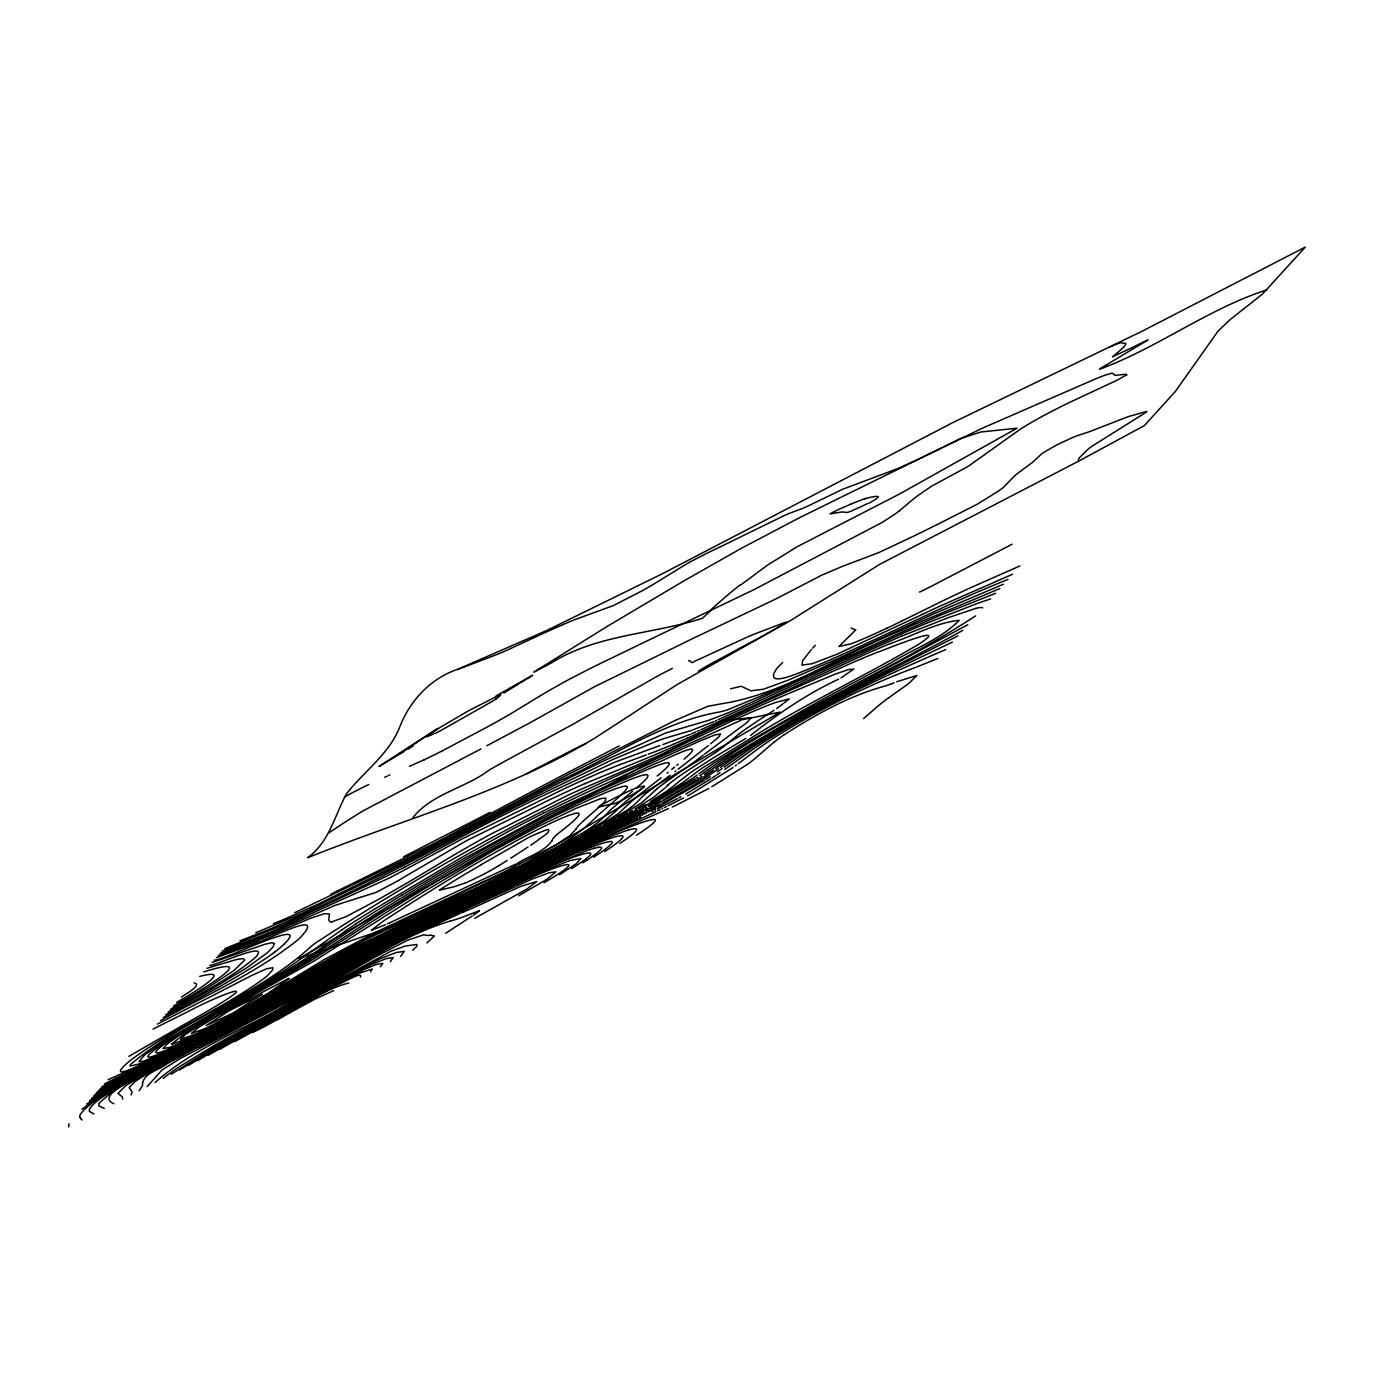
<?xml version="1.0" encoding="UTF-8"?>
<svg xmlns="http://www.w3.org/2000/svg" width="1374" height="1374" viewBox="0 0 1374 1374"><rect width="100%" height="100%" fill="white"/><g stroke="black" fill="none" stroke-linecap="round" stroke-linejoin="round"><path stroke-width="1.5" d="M68.7 1126.92L69.026 1123.795M122.681 1099.114L122.286 1096.847L117.975 1093.446L125.515 1085.821L148.942 1071.256L190.041 1049.547M371.512 930.095L382.35 921.868A196.997 15.114 -28.1 0 1 385.579 919.704C433.257 888.428 481.999 858.664 532.528 832.215C551.867 822.15 610.09 793.949 557.947 833.657A177.194 13.603 -28.1 0 0 553.001 838.655L552.09 840.493M289.055 978.546L268.205 993.265L234.696 1013.377M552.039 840.665C544.035 852.052 528.784 856.088 517.397 863.336M399.782 727.001C409.744 700.654 430.697 678.447 457.594 669.31M399.319 727.997C388.413 754.79 363.698 771.621 346.437 793.863C334.586 815.795 329.193 842.142 307.587 857.754C398.838 820.879 494.915 795.151 580.996 746.202A477.122 465.838 41.6 0 0 596.866 736.808L677.107 684.578L791.063 620.206L879.875 564.233L1079.62 460.633L1144.456 425.528L1175.302 391.504L1218.068 331.082L1230.005 319.678L1262.397 294.139L1305.3 247.08L1141.846 331.357L952.766 422.625L662.337 573.765L546.612 630.546L458.418 668.983M131.045 1094.906L131.904 1092.759A334.294 25.642 -28.1 0 0 132.059 1091.986L129.139 1087.573L134.944 1081.578L152.411 1070.535L182.21 1054.476A201.308 15.44 -28.1 0 1 186.314 1052.347L195.847 1047.435M479.354 910.979L473.429 915.17M556.453 844.529L570.038 835.529L575.998 829.072M575.775 829.432L577.544 826.89A305.543 23.444 -28.1 0 1 582.937 821.308L599.614 806.658M412.835 817.822C431.299 793.828 465.546 788.109 489.178 770.041A313.53 24.045 -28.1 0 1 499.724 764.013L573.027 724.218L656.446 676.712A13.019 0.996 -28.1 0 1 660.035 674.737L672.333 668.382M439.388 889.957L464.154 874.688A60.147 4.62 -28.1 0 0 481.45 864.521M139.152 1090.733L142.587 1085.46L142.467 1082.472M815.263 645.299L812.687 648.167M348.79 983.045C320.108 989.692 282.46 1019.199 252.919 1032.303M616.531 810.42L620.67 806.177A364.745 27.978 -28.1 0 1 626.836 800.75L643.685 787.096M616.291 810.677L604.886 820.484L581.803 834.705M811.484 649.473L802.76 660.482L801.969 665.102L812.309 663.676L836.766 654.333L922.624 614.264M147.121 1086.645L161.96 1070.003L179.891 1058.719L291.357 1000.358L391.762 944.127L470.148 907.235M665.875 787.113L668.314 784.794M664.947 788.006L653.663 797.315L635.149 809.028M782.665 662.508L778.869 666.253A287.905 22.087 -28.1 0 0 776.43 669.001C762.776 689.439 800.527 672.058 805.903 670.168C874.156 642.002 939.266 606.741 1007.932 579.45M283.954 944.299C314.646 914.174 219.273 962.831 214.292 960.014M711.079 610.245L702.389 618.3C652.238 634.462 596.333 634.29 550.751 663.298M370.568 971.865L372.234 969.014L358.666 973.41L330.928 987.236A155.829 11.954 -28.1 0 0 300.099 1004.051L239.299 1038.143A209.93 16.11 -28.1 0 0 231.09 1042.814L223.756 1047.022A124.158 9.532 -28.1 0 0 220.166 1049.118M155.056 1082.557C194.713 1047.246 245.877 1028.989 290.893 1002.093A137.589 10.563 -28.1 0 0 330.138 980.109M380.375 966.815L382.796 963.346L376.94 964.239L363.921 969.512L321.276 991.478A222.227 17.055 -28.1 0 0 302.349 1001.904L277.342 1015.85M656.549 789.277L641.847 802.639L617.424 817.891M636.025 788.212C672.539 758.585 614.556 786.529 605.024 790.411C546.165 816.465 489.539 847.277 434.356 880.356C382.436 910.395 333.796 945.638 282.323 976.399C245.963 999.448 203.678 1016.52 171.492 1044.377C249.089 1016.296 314.251 961.748 389.769 928.309C448.113 900.21 507.727 874.637 564.439 843.293C579.845 834.31 596.625 826.289 608.167 812.24A379.344 29.094 -28.1 0 1 611.859 808.754L632.487 791.235M390.25 961.748L393.256 957.541L386.111 958.623L371.478 964.514L325.518 988.267A260.218 19.957 -28.1 0 0 307.999 997.885L254.98 1027.477M730.075 741.359L738.611 734.317M657.133 776.018C693.904 746.597 636.78 774.592 626.046 778.852A351.401 26.965 -28.1 0 0 590.545 794.876M684.08 759.204C712.659 734.867 661.186 762.003 654.677 763.875L550.854 811.879L464.378 858.355A280.863 21.555 -28.1 0 0 443.167 870.652L402.05 895.092M679.168 781.411L691.603 771.776L713.398 757.881A167.405 12.847 -28.1 0 1 717.125 755.631A251.871 19.322 -28.1 0 1 723.205 751.956L741.187 741.221A127.095 9.755 -28.1 0 0 745.258 738.748L745.618 738.525M678.636 781.858L676.747 783.438M729.439 741.891L725.747 744.966A113.905 8.742 -28.1 0 1 715.442 752.557M400.727 956.373L404.231 951.34L396.21 952.526L380.426 958.64L330.997 984.316A330.653 25.367 -28.1 0 0 318.15 991.375L242.837 1034.296A239.591 18.377 -28.1 0 0 226.882 1043.347A118.387 9.086 -28.1 0 0 203.953 1056.812M81.89 1109.299L104.699 1092.691A74.248 5.702 -28.1 0 1 107.945 1090.63L153.785 1065.022M678.189 764.099L676.712 765.318M863.611 718.585L875.633 708.074A238.08 18.257 -28.1 0 1 888.394 697.923M674.479 767.139L673.243 768.152M412.629 950.258L416.7 946.428L416.975 944.47L405.313 946.016L390.748 951.306L292.112 1004.875M671.731 769.388L672.745 768.564M98.653 1099.767L120.809 1084.584L153.459 1066.361A115.021 8.828 -28.1 0 1 160.672 1062.617L189.526 1047.366M849.269 636.334L855.779 629.927L851.09 628.021M848.771 636.746L838.827 646.536L850.832 643.908A116.275 8.914 -28.1 0 0 877.419 632.624A117.546 9.017 -28.1 0 0 886.316 628.485L886.986 628.176M668.107 772.308L667.06 773.133M740.105 585.427L767.997 564.817L797.195 546.715L899.541 493.987L1017.035 428.224L980.899 431.968L960.46 438.615L800.218 517.345L741.754 548.089L684.2 580.721L607.394 626.286L533.919 672.058L549.789 663.848M899.335 510.853L911.082 500.96A430.68 33.045 -28.1 0 1 917.798 495.653L931.624 486.138L964.153 468.586A26.037 1.992 -28.1 0 0 968.79 465.923L1018.512 430.474A67.017 5.135 -28.1 0 1 1022.428 427.915L1027.838 424.549A29.301 2.25 -28.1 0 1 1032.561 421.784L1038.143 418.641A49.189 3.779 -28.1 0 1 1046.043 414.347L1047.95 413.334A39.743 3.057 -28.1 0 1 1053.343 410.517L1060.728 406.773A194.713 14.942 -28.1 0 1 1067.306 403.475L1115.327 381.027A39.022 2.988 -28.1 0 0 1119.26 379.018L1126.972 374.673L1125.804 374.278A187.362 14.375 -28.1 0 0 1124.172 374.363L1115.001 375.428A181.231 13.912 -28.1 0 1 1114.434 374.621L1112.184 373.11L1104.765 375.274A99.237 7.609 -28.1 0 0 1095.009 379.121L1063.957 392.672A511.729 39.262 -28.1 0 1 1056.554 395.867L982.702 428.035L944.23 446.722M773.768 742.372L754.017 759.341A146.091 11.215 -28.1 0 1 747.559 764.305L711.766 786.787M710.65 743.781L718.894 736.876L720.577 733.991L714.927 734.935L700.877 740.569L591.851 790.05A318.991 24.474 -28.1 0 0 583.933 793.708L543.142 813.356M704.553 754.154L739.435 728.117M661.22 777.77L642.946 791.871A430.079 32.993 -28.1 0 0 637.742 796.027L635.853 797.59A274.731 21.074 -28.1 0 0 633.672 799.462L633.277 799.823A228.256 17.518 -28.1 0 0 630.408 802.485L617.853 813.992L594.255 828.78M703.299 755.116L698.044 759.152A256.32 19.665 -28.1 0 1 694.454 761.831L689.233 765.593M708.297 745.601L678.121 769.268M690.246 776.997L697.752 771.312A116.034 8.897 -28.1 0 1 701.942 768.306L746.924 740.655C802.382 705.309 862.133 677.605 918.708 644.269C955.119 620.619 881.369 651.276 877.23 652.341A242.271 18.583 -28.1 0 0 865.62 657.03L856.38 660.963A267.501 20.524 -28.1 0 0 851.159 663.23L770.711 698.971A246.169 18.893 -28.1 0 0 754.944 706.184L709.516 727.808A192.068 14.736 -28.1 0 1 687.292 738.199M275.264 951.632L273.357 953.075M689.147 777.839L686.88 779.556A219.565 16.849 -28.1 0 1 682.397 782.871L642.414 807.568M426.953 942.89L434.407 935.952L430.646 935.23M675.888 770.969L674.892 771.707M975.643 615.861C887.346 673.569 787.388 711.99 701.788 774.197M96.472 1099.612L93.38 1101.965A228.668 17.536 -28.1 0 0 79.795 1116.598M738.216 763.669L756.679 749.826A242.374 18.601 -28.1 0 1 763.875 744.656L764.94 743.918A138.774 10.649 -28.1 0 1 773.734 737.975C818.286 710.014 865.5 686.021 914.826 667.695M736.498 764.94L735.193 765.902M670.117 775.262L647.704 792.077A203.352 15.595 -28.1 0 0 641.28 797.744L637.072 802.124A143.102 10.975 -28.1 0 1 631.473 807.053M86.528 1104.078L124.931 1079.792L184.374 1049.496M732.96 767.551L691.208 793.846M698.851 773.82L710.255 765.627A130.994 10.047 -28.1 0 1 714.188 762.913L751.372 739.968L811.759 705.36A154.352 11.851 -28.1 0 1 831.545 694.505L839.531 690.212A265.508 20.37 -28.1 0 1 850.489 684.355L884.272 666.442A294.483 22.585 -28.1 0 0 890.266 663.247C912.868 649.112 940.606 639.528 959.172 620.327C935.608 622.714 912.868 636.007 890.18 643.582M171.218 1074.262L214.327 1047.074L334.947 979.988A232.738 17.862 -28.1 0 0 347.09 973.118L370.928 959.464A97.588 7.488 -28.1 0 1 378.589 955.136M740.243 727.55L744.725 724.253A129.534 9.944 -28.1 0 0 746.7 722.741L751.423 717.572L722.861 720.938L298.622 958.691L409.435 920.786L464.154 899.455L780.243 712.058L741.977 719.77L669.258 752.797A254.482 19.528 -28.1 0 1 660.808 756.713C540.034 807.328 425.167 871.305 315.677 942.925A224.305 17.209 -28.1 0 0 311.142 946.377C257.865 995.549 185.954 1017.739 131.011 1064.129A124.004 9.515 -28.1 0 0 129.912 1066.001C155.142 1061.913 179.977 1043.862 204.262 1033.849M697.082 775.108L695.261 776.413A256.595 19.683 -28.1 0 1 690.95 779.47L648.081 805.679M888.686 697.786L906.101 685.403A183.944 14.118 -28.1 0 0 908.764 683.445L916.922 675.476L896.69 681.779M669.602 779.333L687.086 767.087M724.699 769.474L750.049 751.406A203.06 15.578 -28.1 0 1 764.184 741.771C821.669 705.463 883.31 676.197 945.759 649.558M700.809 774.884L699.83 775.554M715.682 768.719C792.746 713.741 880.236 675.991 962.779 630.374M720.526 767.448C777.066 726.399 840.235 695.862 902.203 664.089L957.867 635.904M724.132 767.19L743.214 753.776A199.247 15.286 -28.1 0 1 758.603 743.403M713.724 770.075L711.749 771.449A212.867 16.333 -28.1 0 1 703.797 776.825L703.213 777.203M718.568 768.805L717.572 769.492A217.212 16.66 -28.1 0 1 705.085 777.907M722.14 768.581L721.127 769.268A302.04 23.169 -28.1 0 1 718.018 771.415L717.486 771.776M89.362 1100.883L123.866 1079.724L182.553 1049.478M697.322 777.306L696.274 778.01M704.45 774.438L723.617 761.076A246.496 18.91 -28.1 0 1 728.701 757.589L800.647 714.635L967.794 624.723M720.045 772.703L716.73 774.953M179.599 1069.951L224.924 1042.334M695.227 778.732L648.528 806.658M701.874 776.207L700.809 776.928M619.88 843.43C624.809 840.115 649.541 823.679 627.815 830.222M784.193 734.729C815.641 714.583 848.823 695.948 885.045 686.038A147.052 11.284 -28.1 0 0 891.709 683.685M417.765 741.531L399.954 753.536L437.825 728.409L378.949 766.486L404.008 751.492M664.14 792.884L650.469 801.557M530.656 845.25L533.593 843.275A94.72 7.265 -28.1 0 0 537.938 840.253C540.841 837.23 550.768 832.764 548.432 829.518A39.262 3.006 -28.1 0 0 545.736 830.188A45.668 3.504 -28.1 0 0 542.541 831.373L539.003 832.799M715.219 752.66L688.992 769.715A136.953 10.511 -28.1 0 0 667.85 785.018M699.709 777.65L697.477 779.144M715.596 775.709L712.024 778.079M341.903 929.82L283.473 971.057L242.597 996.064A163.077 12.503 -28.1 0 1 229.99 1003.192L162.218 1042.419L144.614 1054.974L138.911 1061.707L143.497 1061.192L155.709 1056.417L202.717 1034.141L349.958 949.365L489.951 882.142A294.088 22.568 -28.1 0 0 496.151 879.154L501.184 876.732A193.511 14.839 -28.1 0 0 518.067 868.454L548.003 853.151M604.818 851.519C641.521 827.268 614.642 836.045 594.083 844.46A223.017 17.106 -28.1 0 0 586.028 847.672L422.849 924.788A220.699 16.935 -28.1 0 0 361.843 955.565L349.752 961.903M528.028 847.002L527.135 847.586M445.64 933.289L472.175 915.977M586.715 860.261L583.606 862.305A63.908 4.895 -28.1 0 1 582.748 862.872M356.055 926.694L313.1 955.462A346.901 26.621 -28.1 0 1 308.566 958.451L269.785 982.565L207.594 1017.619M710.221 776.636L705.961 779.436M91.577 1098.376L121.96 1080.153M526.242 848.187L521.622 851.21M696.326 779.917L666.459 798.105M702.045 777.976L700.276 779.144M355.591 924.135L349.889 927.897A342.418 26.278 -28.1 0 0 345.355 930.937C290.223 972.242 229.029 1003.879 169.947 1038.864C110.332 1079.294 188.599 1041.166 203.627 1033.179M776.705 708.572L789.346 698.885L775.365 702.492M636.351 835.323C698.336 795.014 589.326 843.997 580.979 847.552A121.067 9.292 -28.1 0 0 564.096 855.435L559.527 857.634A186.417 14.307 -28.1 0 0 550.819 861.893L437.859 916.492M710.77 778.903L685.781 794.069M520.694 851.828L510.819 858.166M773.906 710.392L760.32 719.186A253.898 19.476 -28.1 0 0 756.885 721.436L745.137 729.439A151.93 11.662 -28.1 0 0 738.645 734.283M699.057 779.934L647.858 809.475M758.74 743.351C820.501 704.587 886.694 673.518 952.371 642.105M704.69 780.26L657.751 807.191M93.484 1096.229L119.778 1080.737L177.933 1051.35M181.437 997.06C185.061 994.433 203.043 984.488 194.112 982.908M698.593 671.027L702.062 668.863A30.52 2.336 -28.1 0 1 708.469 665.102L742.75 646.587A271.331 20.816 -28.1 0 1 759.599 637.811L786.598 622.422A32.667 2.508 -28.1 0 0 786.272 622.25A31.344 2.405 -28.1 0 0 784.983 622.439L758.517 632.487A106.038 8.141 -28.1 0 0 745.91 637.673L700.517 658.644A41.014 3.143 -28.1 0 1 695.656 660.757C688.735 665.36 692.118 659.709 688.563 660.739M571.653 868.557C620.722 837.728 561.657 860.931 547.453 867.818A103.651 7.952 -28.1 0 0 542.146 870.223L539.364 871.494A164.141 12.589 -28.1 0 0 528.286 876.698L424.772 925.526L390.834 943.079M113.097 1088.345L107.224 1092.107A112.118 8.605 -28.1 0 0 96.558 1099.578M507.143 860.485L503.897 862.511A96.335 7.385 -28.1 0 1 499.655 865.139L498.779 865.672M128.898 1056.314L197.598 1016.846A133.931 10.271 -28.1 0 0 207.096 1011.419C272.67 973.015 211.167 998.932 187.379 1011.917A257.35 19.751 -28.1 0 0 176.061 1017.533L153.012 1029.126M750.479 735.519C777.839 713.81 806.675 694.128 838.621 679.151M197.77 1060.625L204.022 1056.778M481.295 864.589L528.458 837.59M95.218 1094.271L122.303 1078.745L180.973 1049.392M692.462 785.911L662.01 803.412M559.441 874.843L575.964 863.937L580.944 858.527L569.866 860.605L544.516 870.377L434.854 921.37M374.432 909.159L457.851 859.677A260.167 19.957 -28.1 0 1 465.494 855.298L507.195 832.077M503.863 693.046L532.683 675.218L496.117 695.879M526.139 774.266L529.127 772.497A15.217 1.168 -28.1 0 1 532.391 770.642L568.802 751.904A204.692 15.698 -28.1 0 0 573.525 749.483L585.65 743.557M96.85 1092.433L128.452 1074.88L183.635 1047.211A233.133 17.879 -28.1 0 0 196.826 1040.582L197.719 1040.118M208.195 1055.266L273.787 1017.842M407.58 749.362L412.956 746.151M555.938 844.838L504.258 871.889L383.741 928.395A154.678 11.868 -28.1 0 0 372.388 933.959L324.024 959.722L231.382 1016.107L196.894 1033.643L180.526 1039.397L185.593 1034.382L200.449 1024.729L314.285 960.89L423.123 892.121L494.297 850.111L537.612 826.822L576.273 808.221L601.125 798.517L605.848 798.122L605.419 800.63A184.889 14.187 -28.1 0 1 604.474 801.815A267.14 20.49 -28.1 0 1 599.528 806.693M543.932 882.795C596.161 852.103 553.653 867.234 530.587 877.934M98.447 1090.63L182.502 1046.919M176.731 1002.367C183.481 998.554 239.832 965.956 199.762 976.399M401.139 886.402L393.016 891.108A144.322 11.078 -28.1 0 1 376.699 900.399L346.059 916.647L331.718 921.868M329.966 980.16L399.971 940.812L459.998 913.47M645.213 804.649L638.292 808.599M632.641 810.488L629.515 812.274M244.263 1009.632C310.507 968.017 378.64 929.408 450.655 898.51C498.264 872.026 555.783 857.136 595.182 818.028A387.605 29.73 -28.1 0 1 597.742 815.452C621.89 794.206 650.022 773.115 597.535 796.147C528.561 826.324 463.399 864.383 399.525 904.04A411.032 31.533 -28.1 0 0 393.909 907.579L312.465 959.722L264.392 987.803A272.945 20.936 -28.1 0 1 258.106 991.307L218.535 1013.256M245.396 1009.65L190.9 1038.194L170.084 1047.297L163.025 1048.654L166.615 1044.463L177.778 1036.443L216.268 1013.617M330.069 981.5C368.953 959.722 406.773 934.148 449.83 921.181M592.812 829.604L517.466 869.57L352.706 948.85L233.563 1017.447M603.667 824.555L627.746 809.733A71.688 5.496 -28.1 0 0 631.284 807.139M227.088 1042.213L236.62 1035.704L290.773 1005.613M206.203 1018.409C155.863 1045.94 124.227 1072.991 205.877 1031.496M100.13 1088.74L178.998 1048.654M615.758 818.835L529.437 865.002L371.1 941.173L312.345 972.672A206.615 15.853 -28.1 0 0 298.295 980.881L243.524 1012.896M234.611 1041.698L334.414 986.463A45.771 3.504 -28.1 0 1 339.223 984.024C342.676 983.217 362.925 970.611 360.486 976.948A21.623 1.666 -28.1 0 1 360.297 977.137M173.485 1006.026C185.524 999.224 271.451 950.585 203.73 971.933M321.619 982.049L406.154 935.986L518.153 883.602M627.935 813.168L575.362 841.712A263.55 20.215 -28.1 0 1 539.57 860.467L411.702 923.019M708.744 788.504L675.252 805.628A86.854 6.664 -28.1 0 1 673.93 806.212M600.558 826.324L579.639 837.882A168.281 12.916 -28.1 0 1 539.312 859.248L353.032 949.52L234.507 1017.43M235.315 1036.443L189.973 1064.421A98.533 7.557 -28.1 0 0 188.358 1065.451M237.255 1036.443L253.28 1027.443M259.652 1007.022L268.72 1001.904A243.284 18.669 -28.1 0 0 274.972 998.331L327.373 968.67L373.745 944.694M665.085 798.878L663.694 799.651M244.211 1012.981L236.723 1016.674M636.523 809.612L634.719 810.608M518.633 895.796L547.487 878.879L555.8 871.837L549.36 872.696L532.769 878.793L474.614 905.243M240.158 1014.785L334.672 960.821L400.761 927.536M170.72 1009.151L208.865 987.047L233.735 970.679L244.744 959.979L243.215 958.588L238.32 959.155A244.125 18.721 -28.1 0 0 233.202 960.478L206.959 968.292M574.074 839.067L548.724 852.773M378.606 955.136L407.752 940.142L423.467 934.87A194.816 14.942 -28.1 0 1 424.446 934.938L427.245 935.368A229.63 17.622 -28.1 0 0 428.31 935.385L430.32 935.265M277.101 1019.869L296.784 1008.98M233.666 1013.943L204.76 1028.8L191.278 1033.557L199.299 1026.91L222.502 1013.067L288.969 978.357M239.746 1015.918L331.392 963.964L389.855 934.217M245.74 1013.909L300.064 982.805A198.474 15.234 -28.1 0 1 304.581 980.212L380.426 940.142M306.9 984.351L268.686 1005.545A186.229 14.29 -28.1 0 1 212.06 1035.859L199.144 1042.471M632.916 811.605L553.104 854.061A217.075 16.66 -28.1 0 1 529.282 866.341L517.397 872.335A217.47 16.677 -28.1 0 1 495.533 883.053L426.988 915.737M237.736 1016.588L230.677 1019.989M237.942 1016.915L241.876 1015.18M246.324 1014.012L232.584 1020.676M660.894 801.214L659.967 801.729M840.974 677.863L853.821 669.035L848.273 669.619L835.134 674.136L775.692 698.954M232.893 1018.306C288.506 990.276 340.494 954.896 397.739 929.7M235.006 1017.636L227.483 1020.762M236.139 1017.911L240.003 1016.21M266.316 1007.486L313.169 981.62A184.786 14.169 -28.1 0 1 349.752 961.886M639.563 809.131L640.507 808.616M680.903 796.8L678.911 797.882M168.178 1012.02C197.873 994.965 229.115 979.576 255.461 957.455C272.395 938.631 211.854 967.468 209.707 965.201M102.019 1086.611L186.864 1044.326M120.723 1080.222L124.536 1078.143M233.271 1018.581L229.681 1020.058M234.319 1018.89L238.114 1017.258M236.517 1018.546L264.306 1002.986A236.294 18.12 -28.1 0 0 274.371 997.181L331.048 964.806L382.625 938.408M659.022 802.244L654.299 804.803M232.515 1019.886L236.225 1018.289M234.559 1019.611L329.296 967.004L375.514 943.199M150.814 1069.264C147.052 1074.554 92.711 1095.061 113.87 1103.717M637.656 810.179L548.14 857.256A233.786 17.931 -28.1 0 1 530.69 866.221L518.187 872.524A220.355 16.9 -28.1 0 1 493.644 884.581L418.52 921.044M646.106 806.761L545.512 859.214A218.706 16.78 -28.1 0 1 492.819 885.612M690.177 794.395L687.601 795.804M489.934 812.429L403.424 856.861M232.292 1019.577L225.628 1022.239M231.193 1020.161L227.208 1021.861M234.319 1019.319L226.813 1022.531M236.053 1019.645L222.949 1026.653M165.739 1014.768L210.84 989.658L246.65 967.863L267.329 952.749L272.859 947.15L274.457 943.612L271.88 942.701L264.684 944.333L212.111 962.487M229.819 1020.453L225.954 1021.569M232.429 1020.35L223.533 1024.283M230.626 1021.741L234.319 1020.161M480.934 748.933L363.784 810.471A72.685 5.582 -28.1 0 0 360.228 812.618A63.891 4.895 -28.1 0 0 357.893 814.043L350.576 818.629A280.227 21.503 -28.1 0 0 342.229 823.988L333.968 829.415A83.591 6.406 -28.1 0 0 329.142 832.747M228.994 1021.346L224.821 1022.668M228.651 1022.806L232.412 1021.191M677.434 798.672L657.459 809.011M486.843 745.756L528.269 723.686A62.654 4.809 -28.1 0 0 535.225 719.856L594.633 686.657L680.628 644.509A311.28 23.873 -28.1 0 1 689.731 639.992L772.085 600.764A44.14 3.383 -28.1 0 0 778.921 597.364L821.721 575.174L840.888 566.998A291.236 22.345 -28.1 0 1 849.321 563.752L878.673 552.623L912.508 536.702A384.462 29.489 -28.1 0 0 925.234 530.467A315.591 24.217 -28.1 0 0 939.988 523.133L977.137 504.258L997.816 491.463A94.497 7.248 -28.1 0 0 1003.346 487.444L1013.634 476.864A103.342 7.935 -28.1 0 1 1015.403 475.232A122.286 9.378 -28.1 0 1 1018.632 472.604L1031.342 463.261A155.606 11.937 -28.1 0 0 1033.866 461.149L1041.904 453.643A17.793 1.374 -28.1 0 1 1044.79 451.788L1055.284 445.777A14.977 1.151 -28.1 0 1 1060.041 443.304L1072.854 437.447A63.822 4.895 -28.1 0 1 1077.869 435.455L1086.611 432.621A128.452 9.858 -28.1 0 0 1089.393 431.728L1124.567 418.022A85.514 6.561 -28.1 0 1 1128.827 416.459L1146.74 411.427A16.316 1.254 -28.1 0 1 1145.985 412.355L1091.849 446.327A46.853 3.59 -28.1 0 0 1088.242 449.04L1079.981 457.198A136.541 10.477 -28.1 0 0 1078.624 458.95L1078.35 461.097M227.964 1022.325L223.223 1023.544M123.248 1078.229L184.047 1047.417M227.071 1022.823L225.25 1023.785M230.488 1022.222L218.861 1027.992M224.014 1023.115L225.473 1022.788M225.783 1023.922L219.187 1027.426M228.582 1023.252L215.237 1030.311M645.643 808.187L646.604 807.689M652.427 805.817L649.593 807.311M223.756 1023.716L221.609 1024.386M224.34 1024.283L217.899 1028.508M223.43 1024.764L221.626 1025.725M660.121 804.425L650.847 809.269M222.159 1023.613L207.371 1033.145M222.227 1027.855L224.117 1026.859M643.736 809.217L509.891 877.78A237.152 18.188 -28.1 0 1 493.661 885.715L414.896 923.38M160.603 1020.556C207.182 994.329 257.402 972.775 299.085 938.837C330.327 906.445 266.384 940.417 258.501 942.049A264.718 20.301 -28.1 0 1 250.137 945.312L216.336 957.712M219.874 1024.815L206.512 1031.719M219.187 1026.584L214.31 1030.792M217.126 1028.096L218.019 1027.615M221.42 1028.697L212.918 1032.733M647.721 808.307L536.1 865.156A220.699 16.935 -28.1 0 1 493.214 886.488M683.496 797.985L668.056 805.817M484.696 873.658L486.774 872.576A16.248 1.254 -28.1 0 0 489.539 871.064M217.298 1028.405L215.958 1029.521M214.773 1031.771L297.557 986.463A223.584 17.158 -28.1 0 1 302.194 983.836L355.402 955.17M352.981 959.55L365.347 953.127M527.376 797.452L447.409 839.514A262.64 20.146 -28.1 0 1 434.785 846.092L421.354 852.996A234.319 17.982 -28.1 0 1 401.62 862.941M216.01 1027.34L204.245 1033.368M215.941 1028.284L212.661 1030.414M353.376 958.709L268.428 1005.098A174.704 13.396 -28.1 0 1 213.691 1034.536M212.094 1031.548L213.571 1030.363M212.42 1031.771L213.365 1031.29M351.95 958.812L374.638 946.617M354.87 957.918L356.381 957.146M210.909 1032.956L239.196 1018.769L297.746 985.793A203.73 15.629 -28.1 0 1 303.207 982.702L373.367 945.484M213.846 1032.664L208.298 1035.12M211.974 1033.643L206.358 1036.528M213.743 1034.467L200.467 1040.839M619.193 746.013L577.75 767.396A305.08 23.41 -28.1 0 0 526.654 794.361L436.348 842.279L330.945 894.096M405.004 866.942L403.509 867.715M212.712 1029.95L209.123 1032.235M211.716 1031.324L201.308 1037.49M357.875 956.373L365.312 952.543M209.999 1033.437L210.17 1032.527M389.46 943.783L310.284 987.082A184.889 14.187 -28.1 0 1 275.315 1006.111C238.75 1025.021 202.905 1044.429 166.769 1063.94C159.47 1069.934 144.442 1072.939 142.656 1082.901M209.861 1037.49L218.277 1033.695A205.842 15.784 -28.1 0 0 258.879 1012.209L318.545 979.473A202.923 15.561 -28.1 0 1 346.918 964.101L359.49 957.455A197.324 15.131 -28.1 0 1 435.524 919.223L536.461 871.082A186.606 14.324 -28.1 0 1 546.388 866.324L549.566 864.83A110.504 8.484 -28.1 0 1 566.861 856.981L576.616 852.876A205.756 15.784 -28.1 0 1 589.137 847.964L597.776 844.873A197.255 15.131 -28.1 0 1 604.508 842.726L609.129 841.627M213.674 1036.082L206.701 1039.105M157.495 1024.059L251.494 975.557L266.436 968.842L272.894 967.674L272.55 970.044L268.308 974.784A159.968 12.28 -28.1 0 1 265.646 977.154C222.794 1009.426 171.561 1028.714 129.036 1061.467C89.654 1095.233 198.526 1035.275 198.062 1037.422M209.209 1033.025L206.461 1036.065M206.014 1037.13L206.959 1036.631A146.571 11.25 -28.1 0 0 257.848 1009.443L364.591 950.499M204.52 1037.49L205.43 1037.009M205.052 1037.628L207.165 1036.958A153.768 11.799 -28.1 0 0 258.364 1009.65L301.662 985.33A204.022 15.646 -28.1 0 1 306.728 982.496L358.906 954.621M206.169 1037.49L204.159 1038.504M210.617 1037.645L203.558 1040.719M207.56 1039.225L195.932 1044.103M197.701 1047.572L270.163 1010.13A154.06 11.816 -28.1 0 0 321.774 982.015M493.73 820.055L492.734 820.553A185.61 14.238 -28.1 0 0 456.271 839.686L419.688 859.248A119.813 9.189 -28.1 0 1 405.004 866.96M209.226 1031.307L201.841 1037.628M361.826 953.728L387.228 941.396A280.949 21.555 -28.1 0 1 437.825 916.527M207.302 1034.004L203.146 1038.607M206.821 1034.656L204.984 1035.601M204.537 1036.236L202.734 1037.164M645.162 810.866L646.055 810.402M152.428 1065.194L168.109 1057.207M201.239 1039.568L204.125 1038.967M201.686 1040.221L202.905 1039.603M204.52 1040.788L192.721 1045.734M192.858 1048.104L166.683 1060.831A86.648 6.647 -28.1 0 0 150.797 1069.247M193.923 1046.833L226.332 1030.139A223.447 17.141 -28.1 0 0 254.963 1015.043C363.062 955.085 472.982 897.48 587.351 850.454A196.448 15.08 -28.1 0 1 594.392 848.222M188.805 1049.444L223.996 1032.08A297.591 22.826 -28.1 0 0 231.158 1028.37L279.128 1002.951A237.942 18.257 -28.1 0 0 290.841 996.597L398.22 938.665M357.566 954.69L368.215 948.678M207.405 1032.681L205.31 1033.763M202.82 1037.937L200.999 1038.864M201.308 1038.297L200.295 1040.066M199.35 1040.547L196.826 1042.694M198.2 1041.561L199.196 1041.063M655.913 808.135L648.768 811.742M192.618 1046.318L196.946 1044.669M193.923 1046.198L142.535 1072.939L113.819 1090.286L98.842 1103.459L98.945 1105.915L104.235 1108.371M205.911 1033.008L161.359 1055.816L108.203 1079.638M203.867 1034.931L198.68 1037.542M643.376 811.776L601.005 832.781A237.032 18.188 -28.1 0 0 576.668 844.976L533.61 866.977A229.784 17.622 -28.1 0 1 513.481 877.11L511.781 877.934M203.524 1035.944L199.178 1039.792M649.043 810.179L646.381 811.536M198.285 1040.255L199.505 1039.208M198.079 1040.771L198.612 1039.671M197.169 1041.234L196.224 1042.557M194.266 1043.57L195.589 1042.454M195.623 1043.313L190.797 1045.769M191.999 1045.15L194.421 1043.931M190.162 1046.559L193.081 1045.082A255.22 19.579 -28.1 0 0 201.875 1040.582M189.509 1047.898L191.123 1046.559M186.349 1048.98L187.946 1048.173M442.617 750.685L487.993 726.606A127.885 9.807 -28.1 0 0 508.878 714.909L526.002 704.501A317.36 24.354 -28.1 0 0 531.412 701.169L537.371 697.528A69.129 5.307 -28.1 0 1 542.387 694.505L544.396 693.338A97.52 7.488 -28.1 0 1 551.214 689.37L562.979 682.723A34.985 2.679 -28.1 0 1 569.403 679.254L581.649 672.899A174.824 13.414 -28.1 0 1 597.81 664.741L645.763 641.538A431.178 33.079 -28.1 0 0 658.163 635.595L754.309 589.446L881.524 522.755A41.031 3.143 -28.1 0 0 885.595 520.248L888.72 518.238A83.505 6.406 -28.1 0 0 890.987 516.761A75.759 5.805 -28.1 0 0 899.352 510.853M516.109 863.988L389.563 922.864M366.068 950.361L367.94 949.417M200.741 1036.941L187.791 1044.274M199.745 1037.851L198.251 1039.448A214.602 16.471 -28.1 0 1 183.343 1046.919M196.482 1041.166L195.589 1041.612A241.223 18.515 -28.1 0 1 185.816 1046.541L181.626 1049.496M196.259 1041.698L192.772 1043.879A289.914 22.242 -28.1 0 1 187.173 1046.713M400.246 938.287L422.505 927.261A166.271 12.761 -28.1 0 1 434.837 921.37M190.333 1045.545L185.318 1047.641M187.259 1048.019L189.595 1046.37M178.397 1053.016L157.529 1063.648A118.937 9.12 -28.1 0 0 150.934 1067.066L142.57 1071.48A50.512 3.882 -28.1 0 0 112.891 1088.431M183.154 1050.595L187.208 1047.589M368.867 948.936L378.932 941.499M369.812 948.472L378.537 944.642M198.938 1037.851L190.488 1042.505M197.89 1038.796L192.326 1041.595M182.433 1049.994L186.435 1047.52M167.044 1057.276L182.759 1048.499M374.449 946.119L379.98 943.354M380.461 943.68L390.937 937.892A387.777 29.747 -28.1 0 1 422.711 922.298L490.776 889.768A251.992 19.339 -28.1 0 0 501.853 884.409L515.095 877.9A278.321 21.349 -28.1 0 0 522.309 874.311L569.952 850.369A146.554 11.25 -28.1 0 1 583.881 843.55L586.389 842.348M183.463 1048.568L186.332 1046.696A271.004 20.799 -28.1 0 0 193.545 1043.072M375.394 945.072L383.655 941.516M644.629 812.412L642.053 813.7M407.786 858.252L294.792 912.662M401.603 862.941L317.944 904.195L283.096 919.824M375.102 944.625L377.73 943.32M378.949 943.285L385.51 939.455A495.104 37.991 -28.1 0 1 432.209 916.698L492.424 887.913A259.738 19.923 -28.1 0 0 502.3 883.139L504.808 881.902M380.718 942.409L389.117 938.786M391.951 937.927L489.161 891.091A255.804 19.631 -28.1 0 0 500.686 885.526L514.46 878.759A301.61 23.135 -28.1 0 0 520.093 875.959L581.7 845.422L635.664 820.999A219.256 16.814 -28.1 0 0 648.665 815.057L655.965 811.639M188.667 1043.416L191.793 1041.44M190.024 1042.316L179.874 1048.654M942.014 447.838L937.961 449.83A83.213 6.389 -28.1 0 1 932.311 452.578L917.918 459.38A349.563 26.81 -28.1 0 1 911.46 462.385L903.061 466.215A79.245 6.08 -28.1 0 1 896.827 468.929L842.502 489.316L807.431 506.285A37.579 2.885 -28.1 0 1 802.399 508.483L787.731 513.979A18.824 1.443 -28.1 0 0 784.004 515.697L719.049 547.453A65.454 5.015 -28.1 0 0 704.673 554.392L691.706 561.09A24.234 1.855 -28.1 0 0 686.485 563.958L658.301 581.339A82.028 6.286 -28.1 0 1 651.139 585.633L646.398 588.398A48.949 3.761 -28.1 0 1 642.173 590.786L613.251 605.642L574.641 619.708A128.143 9.824 -28.1 0 0 565.951 623.315L557.312 627.094A306.041 23.478 -28.1 0 0 548.758 630.924A267.672 20.541 -28.1 0 0 530.948 639.099L508.14 649.679A103.943 7.969 -28.1 0 1 499.123 653.663L457.525 669.55M377.197 942.976L378.915 942.117M386.025 939.764L387.777 938.906A415.669 31.894 -28.1 0 1 415.309 925.372L493.18 888.085A231.656 17.776 -28.1 0 0 525.813 872.009L570.88 849.235A184.563 14.152 -28.1 0 1 576.187 846.59A199.178 15.286 -28.1 0 1 607.548 831.39M513.326 877.711L503.365 882.074M188.272 1043.192L115.845 1078.264M379.774 941.705L387.863 935.849M381.474 940.864L384.875 939.181A500.995 38.438 -28.1 0 1 414.828 924.547L494.348 886.47A261.232 20.043 -28.1 0 0 500.892 883.293L510.75 878.982M509.239 879.188L515.044 876.852A246.633 18.927 -28.1 0 0 529.986 869.364L586.183 840.905A223.464 17.141 -28.1 0 1 603.77 832.266L640.353 814.542M647.034 812.601L639.511 816.259M654.814 810.317L655.69 809.887M382.315 939.833L385.699 938.167A516.641 39.64 -28.1 0 1 405.656 928.429M384.703 938.03L391.521 934.715A562.378 43.144 -28.1 0 1 401.62 929.803L405.021 927.536M652.203 811.605L653.079 811.175M901.481 621.203L937.875 603.272A199.745 15.32 -28.1 0 1 945.724 599.442L955.342 594.822A172.574 13.242 -28.1 0 1 971.298 587.402L1019.886 565.968M666.253 806.71L664.484 807.568M536.891 798.552L613.886 762.553L659.881 745.532M388.722 935.436L395.643 931.4M391.315 934.165L410.053 923.105M405.656 928.429L415.154 922.658M919.549 592.074L921.404 591.181A120.002 9.206 -28.1 0 0 930.524 586.698L1009.581 545.547A132.299 10.15 -28.1 0 0 1012.054 544.207M398.185 930.833L401.603 929.185M404.952 928.189L408.284 926.574M492.991 885.474L431.865 914.655M412.2 925.252L493.3 886.436M399.765 929.425L424.755 916.115M408.404 925.904L411.788 924.273M661.873 808.822L662.732 808.41M377.884 880.425L284.521 924.479L224.838 948.592M402.41 927.467L407.065 925.234M408.765 925.097L429.719 915.067M637.897 817.049L607.617 831.339M557.002 859.626L554.169 861A200.69 15.389 -28.1 0 0 544.688 865.603L501.424 886.848A236.088 18.12 -28.1 0 1 489.951 892.379L427.537 921.988A247.148 18.961 -28.1 0 0 365.364 953.109M660.155 809.647L657.631 810.849M640.662 817.152L639.082 817.891M857.307 649.541L933.513 613.903L1003.432 584.225M856.431 649.954L843.653 655.879A315.007 24.165 -28.1 0 1 833.863 660.327L788.401 680.096L763.515 689.216L751.046 690.779L741.479 686.433A241.223 18.515 -28.1 0 0 740.775 686.313L730.556 688.803M637.519 818.612L609.266 831.596M424.188 759.719L409.504 766.331M301.593 918.227L324.539 907.527A252.713 19.391 -28.1 0 1 344.771 898.287L390.302 877.574L441.191 850.283A202.236 15.509 -28.1 0 1 462.694 838.621L565.727 788.058A234.628 17.999 -28.1 0 1 592.177 776.052L601.434 772.085M590.476 794.928C512.708 830.875 438.512 874.07 366.274 920.013A396.828 30.451 -28.1 0 0 356.072 926.677M470.406 880.751L470.698 880.614A34.831 2.679 -28.1 0 0 484.661 873.709M748.04 711.32L736.636 716.678A257.367 19.751 -28.1 0 0 731.895 718.928L701.221 733.682A223.275 17.123 -28.1 0 1 684.75 741.479L674.548 746.185A220.39 16.9 -28.1 0 1 649.455 757.108L584.774 783.678M469.53 881.163L465.254 882.984M668.211 751.217L680.903 745.309A251.013 19.253 -28.1 0 0 685.609 743.076L724.081 724.682A202.304 15.526 -28.1 0 1 728.735 722.484M389.306 922.985L387.468 923.826M385.613 924.668L371.615 930.25M473.704 905.655L472.793 906.067M700.74 729.8L711.629 724.837A248.866 19.099 -28.1 0 0 719.856 721.007L863.473 655.14A230.231 17.656 -28.1 0 1 890.249 643.53M687.429 738.096L673.724 744.124M471.9 906.462L471.024 906.857M718.035 719.736L873.074 648.717A238.956 18.326 -28.1 0 1 901.808 636.042M384.703 777.255L387.262 776.121M699.28 730.453L697.116 731.397M673.054 806.607L672.195 806.985M388.55 775.537L389.873 774.97M716.541 720.405L715.081 721.041M713.638 721.676L691.483 730.453L666.424 737.838A263.447 20.215 -28.1 0 0 657.579 740.775M695.708 732.016L691.62 733.768M668.399 808.651L565.951 853.769A160.466 12.314 -28.1 0 0 558.703 857.324L493.764 889.407A286.393 21.967 -28.1 0 1 488.405 891.984L424.927 922.229A301.353 23.118 -28.1 0 0 364.299 952.44M1110.02 346.866L1111.618 346.179A135.734 10.408 -28.1 0 1 1114.52 344.943L1120.377 342.779L1125.684 343.397A101.023 7.746 -28.1 0 1 1125.753 344.135L1124.688 345.853A183.669 14.083 -28.1 0 1 1122.489 348.223A161.17 12.366 -28.1 0 1 1118.865 351.469L1112.442 356.862L1132.811 347.296A62.569 4.792 -28.1 0 1 1139.183 344.067L1148.011 339.928L1099.509 368.988L1101.364 368.644A17.982 1.374 -28.1 0 0 1104.112 367.528C1160.291 345.922 1209.36 308.394 1266.691 289.931M1012.586 574.212L937.738 607.119A215.838 16.557 -28.1 0 0 922.624 614.281M901.756 636.076L947.837 617.819L975.901 608.338M690.315 734.334L662.749 744.622M850.832 504.172L840.871 508.432A29.318 2.422 -25 0 1 834.001 511.678L829.999 513.876L842.09 511.935L847.26 512.485L852.275 510.767M462.78 912.302L461.389 912.886M269.098 932.706L268.445 932.98A229.303 17.587 -28.1 0 1 258.26 937.085L228.204 948.713A276.895 21.245 -28.1 0 0 222.176 951.134M915.96 667.249L937.841 658.49M239.935 940.846L265.422 930.851A306.076 23.478 -28.1 0 0 269.218 929.339C335.703 900.76 400.178 867.595 464.103 833.709L496.478 816.757A276.655 21.228 -28.1 0 1 536.066 796.68L612.735 759.513L657.562 740.775M220.235 953.316L255.753 939.73A233.855 17.948 -28.1 0 0 263.035 936.81L271.657 933.221A227.053 17.415 -28.1 0 0 287.355 926.334L335.153 905.311L360.4 897.325M999.877 588.553L913.83 624.706A235.761 18.085 -28.1 0 0 902.271 630.013C844.254 653.011 790.084 690.727 728.289 702.646M273.289 923.706L276.655 922.383A254.516 19.528 -28.1 0 0 283.078 919.824M255.753 932.723L301.438 913.658L387.434 871.683A226.985 17.415 -28.1 0 0 415.24 857.719L539.707 792.884A455.79 34.968 -28.1 0 1 572.477 776.379L593.207 766.091A285.878 21.932 -28.1 0 1 606.054 759.805L665.755 732.926L708.434 720.405L729.422 712.35L896.655 636.162A258.81 19.854 -28.1 0 1 912.8 629.103L922.761 624.878A399.181 30.623 -28.1 0 1 928.704 622.422L976.571 603.753A396.038 30.383 -28.1 0 1 981.036 602.138L990.671 598.909M218.311 955.497L249.793 943.698A273.769 21.005 -28.1 0 0 258.209 940.434L268.222 936.312A299.824 22.997 -28.1 0 0 276.689 932.706L309.94 918.502L324.436 913.658L329.468 914.002L328.712 919.893L329.897 921.662A137.366 10.545 -28.1 0 0 331.581 921.885M894.165 682.758L891.692 683.685M465.065 883.053L454.966 886.488A162.75 12.486 -28.1 0 1 450.964 887.501L439.56 890.129M995.618 593.328L941.465 614.779L894.199 635.458A286.118 21.95 -28.1 0 0 889.682 637.553L773.528 690.813L728.168 709.568M648.322 754.206L653.268 752.368A221.111 16.969 -28.1 0 0 673.586 744.21M646.398 754.91L619.331 764.854A231.416 17.759 -28.1 0 0 601.503 772.033M594.358 848.239L598.772 847.208M450.122 921.112L454.914 919.773A119.864 9.189 -28.1 0 0 466.009 915.805L479.268 910.79M360.675 897.274L376.339 892.327L398.185 880.682A95.802 7.351 -28.1 0 0 405.794 876.08L466.473 840.716L546.234 801.42A209.552 16.076 -28.1 0 1 585.049 783.506M727.567 702.681L707.953 706.253L674.325 720.8L567.273 774.936L458.298 832.386A261.61 20.078 -28.1 0 1 445.915 838.861L432.69 845.68A232.275 17.828 -28.1 0 1 407.82 858.235M333.624 990.637L315.505 998.881A92.762 7.11 -28.1 0 0 296.836 1008.98M614.109 803.807L619.227 801.626A28.459 2.181 -28.1 0 0 635.114 792.987A24.749 1.906 -28.1 0 0 644.131 786.22M613.714 803.653L598.205 807.088L602.156 804.563A29.232 2.25 -28.1 0 0 608.768 801.059L618.403 796.199A39.537 3.04 -28.1 0 1 632.624 789.449A70.143 5.376 -28.1 0 1 640.851 786.701A80.345 6.166 -28.1 0 1 644.183 786.186M93.913 1113.971L89.55 1111.497M80.757 1118.608L79.64 1116.856M80.86 1118.711L82.079 1120.05M496.237 698.782A39.365 3.023 -28.1 0 1 493.386 700.723L440.075 730.951A19.305 1.477 -28.1 0 1 436.709 732.617L426.799 736.859L431.075 733.355A60.868 4.672 -28.1 0 1 440.041 727.516L461.544 714.806A123.282 9.463 -28.1 0 1 470.509 709.74L500.617 694.454A44.569 3.418 -28.1 0 1 496.289 698.748M442.651 750.651A78.352 6.011 -28.1 0 1 423.948 759.891M368.816 784.485A39.022 2.988 -28.1 0 0 358.837 789.432L357.944 789.878A36.445 2.8 -28.1 0 0 344.307 797.092M498.59 865.757A29.06 2.233 -28.1 0 1 489.642 871.047M528.681 837.419A37.716 2.885 -28.1 0 1 538.917 832.833M330.155 981.483A199.9 15.337 -28.1 0 1 289.983 1003.862L214.499 1045.271L177.641 1067.804A184.597 14.169 -28.1 0 0 163.214 1078.384M901.499 621.203A156.705 12.023 -28.1 0 1 886.969 628.193M773.888 742.303A136.181 10.442 -28.1 0 1 784.039 734.798M351.984 958.76A140.526 10.786 -28.1 0 0 306.557 983.2L264.306 1006.85A165.859 12.727 -28.1 0 1 204.091 1039.019M474.769 918.33A84.432 6.475 -28.1 0 1 481.759 914.345L483.425 913.418A139.409 10.7 -28.1 0 1 491.875 908.712L527.135 888.858L536.891 881.507L521.296 886.161L479.955 904.779A139.513 10.7 -28.1 0 1 462.746 912.319M401.156 886.402A271.983 20.868 -28.1 0 0 417.765 876.646L446.705 859.334A249.501 19.133 -28.1 0 1 451.445 856.517L461.217 850.781A95.459 7.317 -28.1 0 1 491.274 833.915L567.428 795.494A158.062 12.126 -28.1 0 1 574.521 792.248L576.238 791.458A218.552 16.763 -28.1 0 1 580.481 789.569L645.78 761.282A268.943 20.627 -28.1 0 0 668.159 751.252M728.959 722.329A158.25 12.143 -28.1 0 1 775.022 702.698M656.377 789.363A197.53 15.148 -28.1 0 1 669.722 779.264M507.195 832.094A107.962 8.278 -28.1 0 1 543.159 813.339M341.748 929.889A218.26 16.746 -28.1 0 1 374.535 909.124M283.851 944.35A200.501 15.389 -28.1 0 1 275.384 951.581M273.495 953.006A116.017 8.897 -28.1 0 1 221.695 985.467M221.558 985.519A136.833 10.494 -28.1 0 1 212.695 990.551A149.474 11.473 -28.1 0 1 203.627 995.635L194.421 1000.736A202.15 15.509 -28.1 0 1 163.248 1017.567M355.316 924.255A283.731 21.761 -28.1 0 1 402.256 895.006M704.999 777.942A125.309 9.618 -28.1 0 1 692.513 785.894M403.441 867.784A99.323 7.626 -28.1 0 1 378.005 880.339M493.798 819.986A230.987 17.725 -28.1 0 1 536.787 798.62M301.765 918.107A182.69 14.015 -28.1 0 1 268.823 932.877M104.39 1083.949A88.709 6.801 -28.1 0 1 115.811 1078.298M975.729 608.424A134.91 10.357 -28.1 0 1 982.719 607.943M259.72 1007.005A130.633 10.03 -28.1 0 1 201.222 1038.383M518.135 883.619A147.722 11.335 -28.1 0 1 530.604 877.917M609.214 841.575A96.798 7.42 -28.1 0 1 593.637 857.273M266.333 1007.486A196.259 15.062 -28.1 0 1 212.987 1035.893M89.654 1111.274A202.596 15.543 -28.1 0 1 98.344 1099.921M586.458 842.296A208.917 16.024 -28.1 0 1 609.214 831.631M527.393 797.452A451.222 34.625 -28.1 0 1 562.086 779.59C613.92 756.061 662.766 721.728 719.753 711.955A211.544 16.23 -28.1 0 0 728.1 709.619M748.126 711.268A225.559 17.312 -28.1 0 1 775.554 699.057M676.42 783.609A137.864 10.58 -28.1 0 1 664.484 792.729M598.411 847.397A89.654 6.887 -28.1 0 1 587.076 860.107M627.849 830.205A195.056 14.959 -28.1 0 0 619.142 833.228L601.091 840.167A268.462 20.593 -28.1 0 0 596.35 842.073L586.148 846.35A124.811 9.584 -28.1 0 0 557.088 859.574M306.883 984.351A174.532 13.396 -28.1 0 1 353.015 959.499M710.839 609.867A698.164 581.923 83.9 0 1 739.882 585.049M868.007 503.331A28.562 2.662 -24.1 0 1 852.619 510.389M877.746 496.564A24.698 2.645 -24 0 1 869.261 503.039M874.053 496.615A80.379 8.364 -25 0 1 877.763 496.546M864.916 498.779A70.263 7.282 -25 0 1 873.83 496.718M850.764 504.224A39.691 4.122 -24.9 0 1 865.431 498.487M262.228 994.347L232.807 1013.153L206.152 1025.554L229.802 1010.388L262.211 994.415"/></g></svg>
